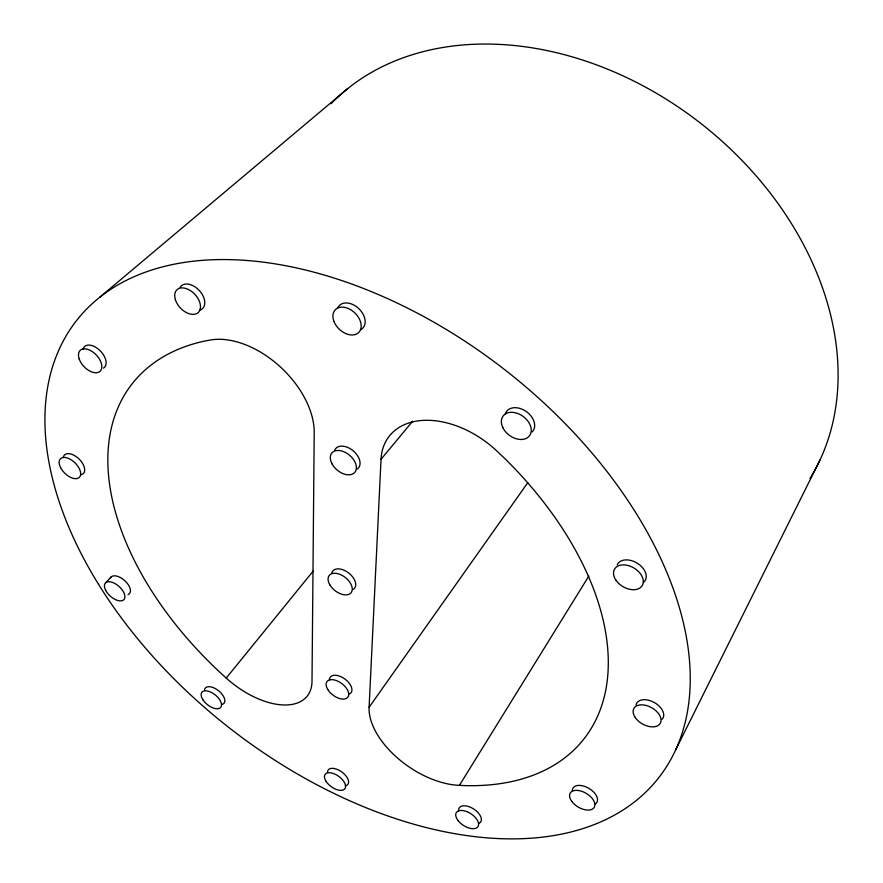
<?xml version="1.0" encoding="UTF-8"?>
<svg xmlns="http://www.w3.org/2000/svg" width="883" height="883" viewBox="0 0 883 883"><rect width="100%" height="100%" fill="white"/><g stroke="black" fill="none" stroke-linecap="round" stroke-linejoin="round"><path stroke-width="1.32" d="M381.037 459.281A81.821 54.603 37.3 0 1 422.195 420.451A81.821 54.603 37.3 0 1 497.008 451.158L504.314 458.056A287.339 174.359 38.2 0 1 464.955 785.616L459.425 785.34A70.077 39.547 34.5 0 1 369.105 707.272L381.037 459.281L412.648 421.202M675.749 749.722L820.097 459.789M459.425 785.34L588.818 576.091M369.105 707.272L527.791 482.681M226.236 678.067A67.108 36.744 38.7 0 0 312.008 681.367L314.216 432.681A78.653 49.558 43.4 0 0 278.774 365.496A78.653 49.558 43.4 0 0 209.79 340.121L203.167 341.379A287.339 174.359 38.2 0 0 220.507 672.89L226.236 678.067L313.167 571.091M105.794 582.637L111.379 576.754M99.878 297.163L347.681 88.62M458.608 810.826A12.848 6.954 33.1 0 1 473.553 808.905A12.848 6.954 33.1 0 1 478.586 823.541M327.505 772.195A12.185 6.391 35.9 0 1 342.295 772.327A12.185 6.391 35.9 0 1 345.341 785.826M204.569 689.822A12.031 6.269 38.8 0 1 218.896 691.014A12.031 6.269 38.8 0 1 222.13 704.413M331.026 103.786A305.065 231.125 38.2 0 1 701.058 123.609A305.065 231.125 38.2 0 1 809.976 478.52M110.209 578.453A12.395 6.556 41.6 0 1 124.735 580.639A12.395 6.556 41.6 0 1 128.057 594.612M617.184 564.822A16.049 10.817 30.7 0 1 638.078 563.718A16.049 10.817 30.7 0 1 643.365 582.526M636.025 704.866A15.11 9.349 29.4 0 1 654.171 702.438A15.11 9.349 29.4 0 1 662.151 719.226M63.399 456.964A13.234 7.296 44.3 0 1 79.205 459.16A13.234 7.296 44.3 0 1 81.214 474.668M83.035 349.26A14.393 8.466 46.4 0 1 99.459 350.065A14.393 8.466 46.4 0 1 103.499 368.112M180.143 287.372A15.541 9.945 46.9 0 1 199.735 291.015A15.541 9.945 46.9 0 1 199.988 310.054M337.748 308.001A16.269 11.28 43.9 0 1 358.741 308.575A16.269 11.28 43.9 0 1 360.706 329.69M334.767 449.999A14.967 9.669 40.4 0 1 353.255 450.86A14.967 9.669 40.4 0 1 357.361 469.016M572.294 790.969A13.907 7.947 30.7 0 1 588.542 788.155A13.907 7.947 30.7 0 1 595.263 803.971M331.743 573.122A13.885 8.355 38.2 0 1 348.509 572.868A13.885 8.355 38.2 0 1 353.211 589.458M329.403 679.899A12.98 7.274 36.8 0 1 344.381 678.652A12.98 7.274 36.8 0 1 349.602 693.95M505.33 413.851A16.435 11.678 36.6 0 1 525.838 411.235A16.435 11.678 36.6 0 1 532.217 431.919M98.499 584.27A370.12 225.916 38.2 0 0 656.367 780.671A370.12 225.916 38.2 0 0 347.924 282.681A370.12 225.916 38.2 0 0 98.499 584.27M458.023 820.517A12.881 6.932 33.1 0 0 477.681 826.974A12.881 6.932 33.1 0 0 465.76 811.245A12.881 6.932 33.1 0 0 458.023 820.517M326.004 781.256A12.219 6.38 35.9 0 0 344.326 789.336A12.219 6.38 35.9 0 0 334.701 774.038A12.219 6.38 35.9 0 0 326.004 781.256M203.002 699.888A12.064 6.247 38.8 0 0 220.584 707.526A12.064 6.247 38.8 0 0 210.397 691.952A12.064 6.247 38.8 0 0 203.002 699.888M105.706 590.44A12.45 6.545 41.6 0 0 123.488 600.021A12.45 6.545 41.6 0 0 114.823 583.464A12.45 6.545 41.6 0 0 105.706 590.44M615.881 580.109A16.104 10.817 30.8 0 0 641.665 586.378A16.104 10.817 30.8 0 0 627.67 565.418A16.104 10.817 30.8 0 0 615.881 580.109M635.285 717.592A15.154 9.338 29.4 0 0 659.48 724.402A15.154 9.338 29.4 0 0 646.499 705.55A15.154 9.338 29.4 0 0 635.285 717.592M60.629 467.681A13.267 7.285 44.3 0 0 79.293 477.427A13.267 7.285 44.3 0 0 69.812 459.028A13.267 7.285 44.3 0 0 60.629 467.681M79.238 359.072A14.437 8.455 46.4 0 0 99.227 371.931A14.437 8.455 46.4 0 0 92.009 351.434A14.437 8.455 46.4 0 0 79.238 359.072M175.331 299.514A15.585 9.945 46.9 0 0 197.163 313.333A15.585 9.945 46.9 0 0 190.309 290.551A15.585 9.945 46.9 0 0 175.331 299.514M333.962 321.423A16.335 11.28 43.8 0 0 358.211 332.946A16.335 11.28 43.8 0 0 348.962 308.818A16.335 11.28 43.8 0 0 333.962 321.423M332.207 464.16A15.011 9.658 40.3 0 0 354.789 472.372A15.011 9.658 40.3 0 0 343.046 451.412A15.011 9.658 40.3 0 0 332.207 464.16M571.742 801.356A13.951 7.936 30.7 0 0 593.608 808.166A13.951 7.936 30.7 0 0 581.334 791.179A13.951 7.936 30.7 0 0 571.742 801.356M329.845 584.822A13.929 8.344 38.2 0 0 350.805 593.056A13.929 8.344 38.2 0 0 339.867 574.347A13.929 8.344 38.2 0 0 329.845 584.822M327.792 689.535A13.013 7.263 36.8 0 0 347.35 697.713A13.013 7.263 36.8 0 0 337.107 680.859A13.013 7.263 36.8 0 0 327.792 689.535M502.924 427.791A16.49 11.678 36.6 0 0 528.785 436.61A16.49 11.678 36.6 0 0 517.173 413.299A16.49 11.678 36.6 0 0 502.924 427.791"/></g></svg>
